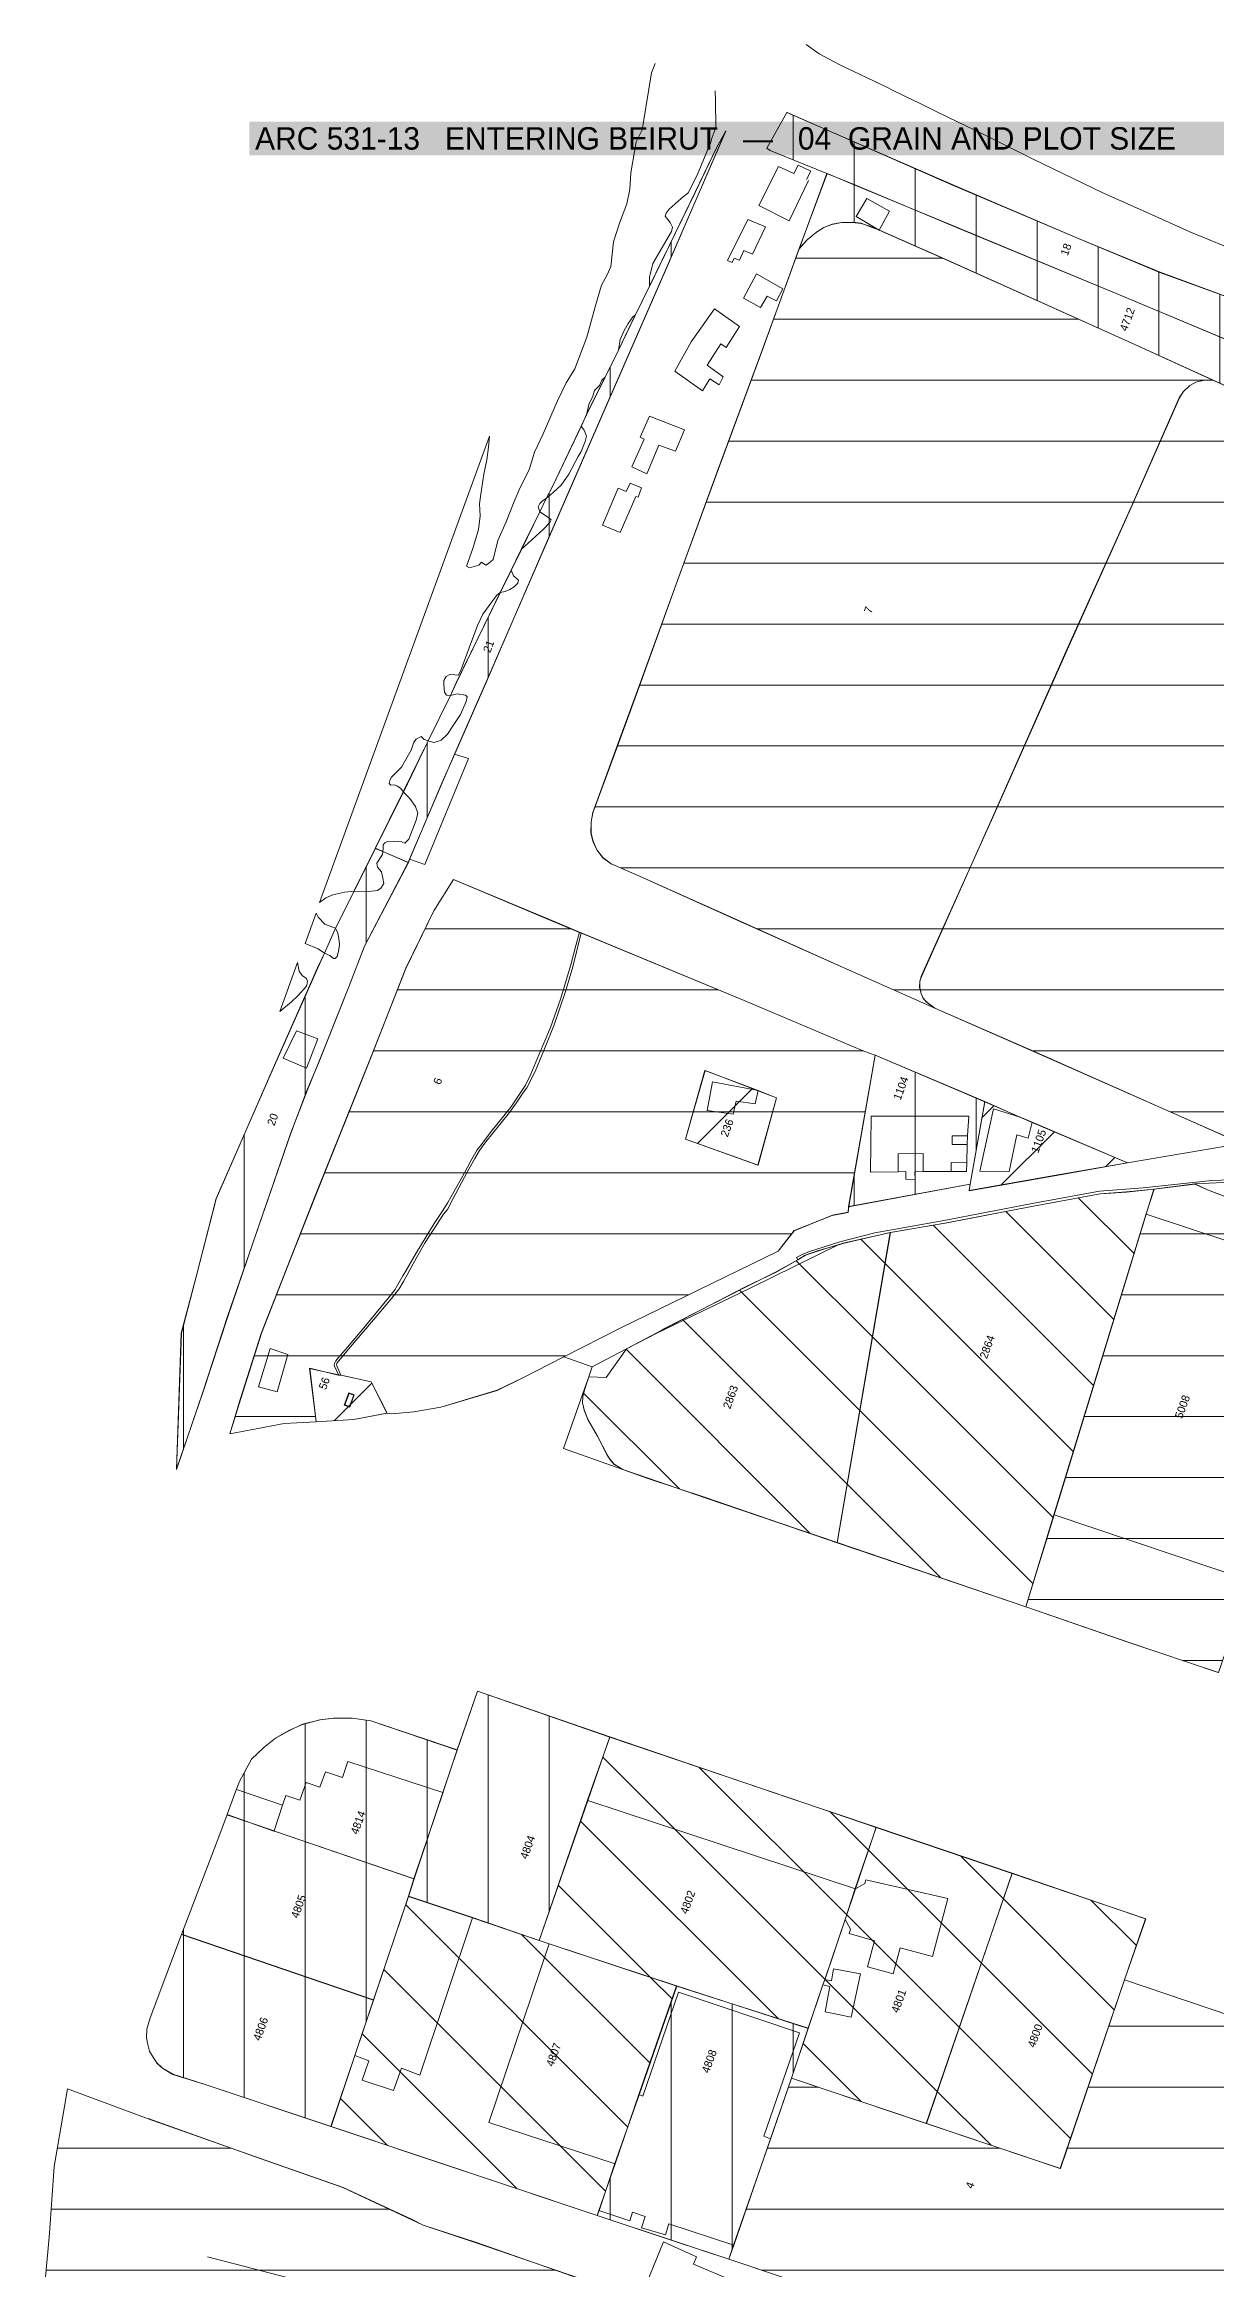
# Model space of a CAD drawing. Header units: metres. Extents: x -334141 to -333355, y -28147 to -27441.
# Drawn here: x -334092 to -333909.1, y -27822.3 to -27474.8 of the extents above; entities that cross this region are included whole.
import ezdxf

# ---------------------------------------------------------------- set-up
doc = ezdxf.new("R2010")
doc.units = ezdxf.units.M
for name, color, linetype, lineweight, true_color in [('EB-04-GRAIN-285-886', 7, 'CONTINUOUS', 18, 0xded5c8), ('EB-04-GRAIN-886-2329', 7, 'CONTINUOUS', 18, 0xc8bcac), ('EB-04-GRAIN-OVER-2329', 7, 'CONTINUOUS', 18, 0x9a856d), ('EB-04-GRAIN-UNDER-285', 7, 'CONTINUOUS', 18, 0xeee9e1), ('EB-BASE-CADASTRAL-AREA', 7, 'CONTINUOUS', 9, 0x8a8d90), ('EB-BASE-DIVIDING', 7, 'CONTINUOUS', 18, 0xc8bcac), ('EB-BASE-EASEMENTS', 7, 'CONTINUOUS', 18, 0x71806b), ('EB-BASE-ENCROACHED', 7, 'CONTINUOUS', 18, 0x725d47), ('EB-BASE-PARCEL-NUMBERS', 7, 'CONTINUOUS', 9, 0x8a8d90), ('EB-BASE-PARCELS', 7, 'CONTINUOUS', 18, 0x8a8d90), ('EB-BASE-SECTIONS', 7, 'CONTINUOUS', 9, 0xded8cf), ('EB-BASE-STRUCTURES', 7, 'CONTINUOUS', 18, 0x4e504d), ('EB-TITLE', 7, 'CONTINUOUS', 25, 0x151515)]:
    doc.layers.add(name, color=color, linetype=linetype, lineweight=lineweight, true_color=true_color)
doc.styles.add('OD-INTER', font='Inter.ttf')

msp = doc.modelspace()

# ---------------------------------------------------------------- hatches: boundary and pattern name
at = {"layer": 'EB-04-GRAIN-285-886', "transparency": 33554630}
h = msp.add_hatch(dxfattribs=at)
h.set_pattern_fill('ANSI31', color=256, scale=3, angle=45)
h.paths.add_polyline_path([(-333976.04, -27485.44), (-333950.24, -27496.67), (-333930.99, -27504.9), (-333917.76, -27510.36), (-333899.85, -27516.99), (-333888.98, -27521.04), (-333884.86, -27522.51), (-333881.94, -27523.73), (-333883.4, -27530.89), (-333905.57, -27521.67), (-333924.36, -27513.79), (-333949.27, -27503.48), (-333965.15, -27496.81), (-333969.8, -27494.98), (-333978.65, -27491.34), (-333979.2, -27490.99), (-333976.04, -27485.44)])
h = msp.add_hatch(dxfattribs=at)
h.set_pattern_fill('ANSI31', color=256, scale=3, angle=45)
h.paths.add_polyline_path([(-334035.17, -27602.57), (-334039.18, -27600.88), (-334040.37, -27600.39), (-334035.98, -27591.55), (-334032.09, -27583.59), (-334028.6, -27576.49), (-334027.7, -27574.53), (-334020.81, -27560.45), (-334019.11, -27556.96), (-334017.52, -27553.68), (-334014.62, -27547.79), (-334013.62, -27545.72), (-334012.63, -27543.87), (-334008.13, -27534.37), (-334007.33, -27532.62), (-334004.44, -27526.73), (-334002.35, -27522.58), (-333999.75, -27517.12), (-333997.55, -27512.65), (-333990.37, -27497.92), (-333987.06, -27490.93), (-333985.58, -27488.32), (-333995.06, -27510.18), (-334004.93, -27532.82), (-334013.99, -27553.59), (-334023.07, -27574.58), (-334027.9, -27585.62), (-334029.92, -27590.21), (-334034.97, -27602.13), (-334035.17, -27602.57)])
h = msp.add_hatch(dxfattribs=at)
h.set_pattern_fill('ANSI31', color=256, scale=3, angle=45)
h.paths.add_polyline_path([(-333950.93, -27508.52), (-333961.6, -27503.82), (-333963.15, -27503.21), (-333964.43, -27502.72), (-333965.81, -27502.56), (-333967.48, -27502.61), (-333968.97, -27502.89), (-333970.28, -27503.4), (-333971.42, -27504.14), (-333972.85, -27505.31), (-333974.1, -27506.71), (-333969.8, -27494.98), (-333965.15, -27496.81), (-333949.27, -27503.48), (-333924.36, -27513.79), (-333905.57, -27521.67), (-333883.4, -27530.89), (-333883.23, -27539.11), (-333909.56, -27527.19), (-333921.68, -27521.66), (-333950.93, -27508.52)])
h = msp.add_hatch(dxfattribs=at)
h.set_pattern_fill('ANSI31', color=256, scale=3, angle=45)
h.paths.add_polyline_path([(-334046.55, -27612.83), (-334043.66, -27607.04), (-334040.37, -27600.39), (-334039.18, -27600.88), (-334035.17, -27602.57), (-334042.02, -27615.65), (-334044.46, -27622), (-334049.23, -27633.93), (-334050.96, -27638.09), (-334053.51, -27644.88), (-334059.49, -27662.21), (-334063.41, -27673.51), (-334067.25, -27685.36), (-334071.38, -27697.43), (-334070.63, -27676.14), (-334068.27, -27667.12), (-334065.17, -27655.13), (-334056.1, -27634.25), (-334049.36, -27619.05), (-334048.26, -27616.76), (-334046.55, -27612.83)])
h = msp.add_hatch(dxfattribs=at)
h.set_pattern_fill('ANSI31', color=256, scale=3, angle=45)
h.paths.add_polyline_path([(-333966.43, -27656.4), (-333962.26, -27632.68), (-333945.11, -27639.94), (-333947.42, -27652.85), (-333966.43, -27656.4)])
h = msp.add_hatch(dxfattribs=at)
h.set_pattern_fill('ANSI31', color=256, scale=3, angle=45)
h.paths.add_polyline_path([(-334029.74, -27747.85), (-334029.74, -27747.74), (-334027.57, -27741.27), (-334024.37, -27732.06), (-334003.7, -27739.23), (-334007.2, -27749.09), (-334014.73, -27771.03), (-334025.16, -27767.44), (-334035.13, -27764.09), (-334034.29, -27761.35), (-334029.74, -27747.85)])
h = msp.add_hatch(dxfattribs=at)
h.set_pattern_fill('ANSI31', color=256, scale=3, angle=45)
h.paths.add_polyline_path([(-334029.74, -27747.74), (-334029.74, -27747.85), (-334034.29, -27761.35), (-334056.07, -27753.92), (-334056.16, -27753.91), (-334063.47, -27751.32), (-334062.25, -27748.04), (-334062.04, -27747.38), (-334061.53, -27746.18), (-334059.65, -27742.69), (-334057.73, -27740.87), (-334055.92, -27739.38), (-334053.85, -27738.23), (-334051.68, -27737.2), (-334048.97, -27736.52), (-334046.83, -27736.26), (-334043.96, -27736.25), (-334041.02, -27736.69), (-334027.57, -27741.27), (-334029.74, -27747.74)])
h = msp.add_hatch(dxfattribs=at)
h.set_pattern_fill('ANSI31', color=256, scale=3, angle=45)
h.paths.add_polyline_path([(-334064.8, -27754.83), (-334063.47, -27751.32), (-334056.16, -27753.91), (-334056.07, -27753.92), (-334034.29, -27761.35), (-334035.13, -27764.09), (-334040.61, -27780.33), (-334070.62, -27770.05), (-334064.8, -27754.83)])
h = msp.add_hatch(dxfattribs=at)
h.set_pattern_fill('ANSI31', color=256, scale=3, angle=45)
h.paths.add_polyline_path([(-334070.62, -27770.05), (-334040.61, -27780.33), (-334043.51, -27789), (-334047.24, -27800.08), (-334066.91, -27793.5), (-334071.94, -27791.88), (-334073.58, -27790.93), (-334074.47, -27790.12), (-334075, -27789.33), (-334075.61, -27788.31), (-334075.94, -27787.07), (-334076.09, -27786.18), (-334076.04, -27784.85), (-334075.52, -27783.09), (-334070.62, -27770.05)])
h = msp.add_hatch(dxfattribs=at)
h.set_pattern_fill('ANSI31', color=256, scale=3, angle=45)
h.paths.add_polyline_path([(-333999.1, -27795.12), (-333993.23, -27778.12), (-333972.72, -27784.72), (-333975.31, -27792.52), (-333978.61, -27802.06), (-333984.38, -27818.62), (-333985.11, -27820.81), (-333993.62, -27817.96), (-334005.7, -27813.98), (-334005.39, -27813.21), (-334002.91, -27805.86), (-333999.1, -27795.12)])
at = {"layer": 'EB-04-GRAIN-886-2329', "transparency": 33554630}
h = msp.add_hatch(dxfattribs=at)
h.set_pattern_fill('ANSI31', color=256, scale=3, angle=90)
h.paths.add_polyline_path([(-333923.02, -27654.05), (-333918.66, -27653.64), (-333919.9, -27657.49), (-333934.34, -27704.49), (-333938.73, -27718.88), (-333949.25, -27715.28), (-333968.19, -27708.84), (-333959.91, -27660.4), (-333951.34, -27658.93), (-333937.54, -27656.31), (-333927.11, -27654.34), (-333923.02, -27654.05)])
h = msp.add_hatch(dxfattribs=at)
h.set_pattern_fill('ANSI31', color=256, scale=3, angle=90)
h.paths.add_polyline_path([(-333977.71, -27666.54), (-333974.31, -27664.67), (-333973.18, -27663.93), (-333971.12, -27663.23), (-333967.94, -27662.34), (-333967.28, -27662.14), (-333959.91, -27660.4), (-333968.19, -27708.84), (-333977.25, -27705.75), (-333988.77, -27701.79), (-333997.74, -27698.81), (-334001.67, -27697.45), (-334003.03, -27696.62), (-334003.66, -27695.93), (-334004.09, -27695.14), (-334005.65, -27692.2), (-334007.13, -27689.59), (-334007.73, -27688.13), (-334007.97, -27687.01), (-334007.93, -27686.01), (-334007.61, -27684.8), (-334006.99, -27682.94), (-334006.47, -27681.4), (-334001.1, -27678.6), (-333996.38, -27676.1), (-333995.25, -27675.47), (-333982.52, -27668.93), (-333977.71, -27666.54)])
h = msp.add_hatch(dxfattribs=at)
h.set_pattern_fill('ANSI31', color=256, scale=3, angle=90)
h.paths.add_polyline_path([(-334007.2, -27749.09), (-334003.7, -27739.23), (-333975.53, -27748.77), (-333962.08, -27753.35), (-333965.38, -27762.89), (-333966.94, -27767.72), (-333970.14, -27777.16), (-333970.45, -27777.92), (-333972.72, -27784.72), (-333993.23, -27778.12), (-334013.18, -27771.53), (-334014.73, -27771.03), (-334007.2, -27749.09)])
h = msp.add_hatch(dxfattribs=at)
h.set_pattern_fill('ANSI31', color=256, scale=3, angle=90)
h.paths.add_polyline_path([(-333965.38, -27762.89), (-333962.08, -27753.35), (-333940.85, -27760.54), (-333954.27, -27799.59), (-333975.31, -27792.52), (-333972.72, -27784.72), (-333970.45, -27777.92), (-333970.14, -27777.16), (-333966.94, -27767.72), (-333965.38, -27762.89)])
h = msp.add_hatch(dxfattribs=at)
h.set_pattern_fill('ANSI31', color=256, scale=3, angle=90)
h.paths.add_polyline_path([(-333923.3, -27777.15), (-333933.32, -27806.65), (-333954.27, -27799.59), (-333940.85, -27760.54), (-333920, -27767.6), (-333923.3, -27777.15)])
h = msp.add_hatch(dxfattribs=at)
h.set_pattern_fill('ANSI31', color=256, scale=3, angle=90)
h.paths.add_polyline_path([(-334040.61, -27780.33), (-334035.13, -27764.09), (-334025.16, -27767.44), (-334014.73, -27771.03), (-334013.18, -27771.53), (-333993.23, -27778.12), (-333999.1, -27795.12), (-334002.91, -27805.86), (-334005.39, -27813.21), (-334005.7, -27813.98), (-334047.24, -27800.08), (-334043.51, -27789), (-334040.61, -27780.33)])
at = {"layer": 'EB-04-GRAIN-OVER-2329', "transparency": 33554630}
h = msp.add_hatch(dxfattribs=at)
h.set_pattern_fill('ANSI31', color=256, scale=3, angle=135)
h.paths.add_polyline_path([(-333961.6, -27503.82), (-333950.93, -27508.52), (-333921.68, -27521.66), (-333909.56, -27527.19), (-333910.77, -27527.26), (-333912.17, -27527.54), (-333913.11, -27528.07), (-333914.07, -27529.03), (-333914.75, -27530.01), (-333922.3, -27547.17), (-333932.25, -27569.24), (-333944.12, -27596.02), (-333954.97, -27620.28), (-333955.28, -27621.16), (-333955.32, -27622.15), (-333955.07, -27623.05), (-333954.73, -27623.84), (-333954.19, -27624.41), (-333952.93, -27625.35), (-333966.78, -27619.2), (-333983.83, -27611.6), (-333999.04, -27604.74), (-334003.51, -27602.8), (-334004.78, -27601.87), (-334005.75, -27600.61), (-334006.35, -27599.26), (-334006.68, -27598.03), (-334006.61, -27596.25), (-334006.38, -27594.82), (-334002.49, -27584.41), (-333999.52, -27576.3), (-333993.15, -27558.54), (-333986.91, -27541.56), (-333979.95, -27522.71), (-333974.1, -27506.71), (-333972.85, -27505.31), (-333971.42, -27504.14), (-333970.28, -27503.4), (-333968.97, -27502.89), (-333967.48, -27502.61), (-333965.81, -27502.56), (-333964.43, -27502.72), (-333963.15, -27503.21), (-333961.6, -27503.82)])
h = msp.add_hatch(dxfattribs=at)
h.set_pattern_fill('ANSI31', color=256, scale=3, angle=135)
h.paths.add_polyline_path([(-333910.77, -27527.26), (-333909.56, -27527.19), (-333883.23, -27539.11), (-333882.78, -27550.01), (-333883.21, -27556.87), (-333884.3, -27574.6), (-333885.19, -27584.11), (-333887, -27603.92), (-333888.4, -27622.52), (-333889.24, -27643.69), (-333905.07, -27646.46), (-333937.52, -27632.11), (-333952.93, -27625.35), (-333954.19, -27624.41), (-333954.73, -27623.84), (-333955.07, -27623.05), (-333955.32, -27622.15), (-333955.28, -27621.16), (-333954.97, -27620.28), (-333944.12, -27596.02), (-333932.25, -27569.24), (-333922.3, -27547.17), (-333914.75, -27530.01), (-333914.07, -27529.03), (-333913.11, -27528.07), (-333912.17, -27527.54), (-333910.77, -27527.26)])
h = msp.add_hatch(dxfattribs=at)
h.set_pattern_fill('ANSI31', color=256, scale=3, angle=135)
h.paths.add_polyline_path([(-334012.53, -27611.81), (-334008.43, -27613.51), (-334008.15, -27613.63), (-333982.7, -27624.18), (-333964, -27632.06), (-333962.26, -27632.68), (-333966.43, -27656.4), (-333966.46, -27657.28), (-333968.98, -27657.75), (-333974.89, -27660.09), (-333977.42, -27663.34), (-334002.09, -27675.34), (-334010.86, -27679.81), (-334017.27, -27683.13), (-334021.32, -27685.1), (-334030.12, -27687.67), (-334034.31, -27688.41), (-334037.75, -27688.74), (-334038.48, -27688.6), (-334041, -27683.74), (-334045.68, -27682.68), (-334046.14, -27682.67), (-334050.55, -27681.62), (-334049.55, -27689.98), (-334054.56, -27690.25), (-334063.04, -27691.84), (-334061.36, -27686.35), (-334058.13, -27676.14), (-334053.55, -27664.42), (-334049.69, -27654.68), (-334041.06, -27633.22), (-334035.56, -27619.1), (-334031.18, -27610.15), (-334028.13, -27605.26), (-334012.53, -27611.81)])
h = msp.add_hatch(dxfattribs=at)
h.set_pattern_fill('ANSI31', color=256, scale=3, angle=135)
h.paths.add_polyline_path([(-333903.69, -27714.78), (-333908.64, -27729.15), (-333922.64, -27724.44), (-333938.73, -27718.88), (-333934.34, -27704.49), (-333919.9, -27657.49), (-333918.66, -27653.64), (-333912.33, -27652.87), (-333910.33, -27653.72), (-333896.63, -27658.97), (-333885.58, -27663.25), (-333886.08, -27664.56), (-333887.33, -27668.29), (-333887.63, -27669.06), (-333893.3, -27685.29), (-333897.94, -27698.78), (-333900.19, -27704.92), (-333903.48, -27714.24), (-333903.69, -27714.78)])
h = msp.add_hatch(dxfattribs=at)
h.set_pattern_fill('ANSI31', color=256, scale=3, angle=135)
h.paths.add_polyline_path([(-333985.11, -27820.81), (-333984.38, -27818.62), (-333978.61, -27802.06), (-333975.31, -27792.52), (-333954.27, -27799.59), (-333933.32, -27806.65), (-333923.3, -27777.15), (-333883.5, -27790.65), (-333886.5, -27799.43), (-333886.7, -27799.97), (-333887.11, -27801.07), (-333885.09, -27801.58), (-333901.7, -27842.07), (-333902.67, -27843.37), (-333903.63, -27844.22), (-333904.96, -27845.07), (-333905.43, -27845.38), (-333907.12, -27845.99), (-333908.79, -27846.04), (-333909.99, -27846), (-333985.11, -27820.81)])
h = msp.add_hatch(dxfattribs=at)
h.set_pattern_fill('ANSI31', color=256, scale=3, angle=135)
h.paths.add_polyline_path([(-333993.02, -27895.46), (-333992.31, -27893.71), (-333998.55, -27889.49), (-334002.24, -27897.13), (-334022.55, -27884.87), (-334029.17, -27880.86), (-334022.56, -27869.44), (-334037.34, -27860.59), (-334046.31, -27855.17), (-334046.6, -27855.6), (-334063.33, -27849.46), (-334075.67, -27845.03), (-334079.15, -27843.8), (-334087.67, -27844.05), (-334092.01, -27825.25), (-334091.4, -27818.5), (-334091.24, -27816.73), (-334090.51, -27806.32), (-334088.88, -27796.94), (-334088.41, -27794.18), (-334075.8, -27798.85), (-334058.43, -27805.01), (-334045.35, -27809.58), (-334034.6, -27814.62), (-334032.87, -27815.46), (-334024.55, -27818.2), (-334008.63, -27823.75), (-334008.97, -27825.41), (-334011.93, -27843.62), (-334013.1, -27850.57), (-333999.63, -27854.49), (-333992.39, -27856.52), (-333985.91, -27864.41), (-333977.25, -27868.27), (-333977.66, -27869.36), (-333979.97, -27874.5), (-333980.07, -27874.72), (-333980.97, -27876.68), (-333982.97, -27880.83), (-333983.77, -27882.47), (-333986.75, -27888.25), (-333988.43, -27891.41), (-333990.12, -27894.57), (-333988.49, -27895.51), (-333989.29, -27897.37), (-333993.02, -27895.46)])
at = {"layer": 'EB-04-GRAIN-UNDER-285', "transparency": 33554630}
h = msp.add_hatch(dxfattribs=at)
h.set_pattern_fill('ANSI31', color=256, scale=3)
h.paths.add_polyline_path([(-333988.82, -27635.07), (-333980.51, -27638.25), (-333977.68, -27639.35), (-333980.55, -27649.9), (-333991.89, -27645.84), (-333988.82, -27635.07)])
h = msp.add_hatch(dxfattribs=at)
h.set_pattern_fill('ANSI31', color=256, scale=3)
h.paths.add_polyline_path([(-333947.42, -27652.85), (-333945.11, -27639.94), (-333939.64, -27642.36), (-333937.73, -27643.2), (-333922.86, -27649.5), (-333933.39, -27651.35), (-333947.55, -27653.84), (-333947.42, -27652.85)])
h = msp.add_hatch(dxfattribs=at)
h.set_pattern_fill('ANSI31', color=256, scale=3)
h.paths.add_polyline_path([(-334041, -27683.74), (-334038.48, -27688.6), (-334043.7, -27689.63), (-334049.55, -27689.98), (-334050.55, -27681.62), (-334046.14, -27682.67), (-334045.68, -27682.68), (-334041, -27683.74)])

# ---------------------------------------------------------------- linework, layer by layer
at = {"layer": 'EB-04-GRAIN-285-886'}
for points in [[(-333976.04, -27485.44), (-333950.24, -27496.67), (-333930.99, -27504.9), (-333917.76, -27510.36), (-333899.85, -27516.99), (-333888.98, -27521.04), (-333884.86, -27522.51), (-333881.94, -27523.73), (-333883.4, -27530.89), (-333905.57, -27521.67), (-333924.36, -27513.79), (-333949.27, -27503.48), (-333965.15, -27496.81), (-333969.8, -27494.98), (-333978.65, -27491.34), (-333979.2, -27490.99), (-333976.04, -27485.44)], [(-334035.17, -27602.57), (-334039.18, -27600.88), (-334040.37, -27600.39), (-334035.98, -27591.55), (-334032.09, -27583.59), (-334028.6, -27576.49), (-334027.7, -27574.53), (-334020.81, -27560.45), (-334019.11, -27556.96), (-334017.52, -27553.68), (-334014.62, -27547.79), (-334013.62, -27545.72), (-334012.63, -27543.87), (-334008.13, -27534.37), (-334007.33, -27532.62), (-334004.44, -27526.73), (-334002.35, -27522.58), (-333999.75, -27517.12), (-333997.55, -27512.65), (-333990.37, -27497.92), (-333987.06, -27490.93), (-333985.58, -27488.32), (-333995.06, -27510.18), (-334004.93, -27532.82), (-334013.99, -27553.59), (-334023.07, -27574.58), (-334027.9, -27585.62), (-334029.92, -27590.21), (-334034.97, -27602.13), (-334035.17, -27602.57)], [(-333950.93, -27508.52), (-333961.6, -27503.82), (-333963.15, -27503.21), (-333964.43, -27502.72), (-333965.81, -27502.56), (-333967.48, -27502.61), (-333968.97, -27502.89), (-333970.28, -27503.4), (-333971.42, -27504.14), (-333972.85, -27505.31), (-333974.1, -27506.71), (-333969.8, -27494.98), (-333965.15, -27496.81), (-333949.27, -27503.48), (-333924.36, -27513.79), (-333905.57, -27521.67), (-333883.4, -27530.89), (-333883.23, -27539.11), (-333909.56, -27527.19), (-333921.68, -27521.66), (-333950.93, -27508.52)], [(-334046.55, -27612.83), (-334043.66, -27607.04), (-334040.37, -27600.39), (-334039.18, -27600.88), (-334035.17, -27602.57), (-334042.02, -27615.65), (-334044.46, -27622), (-334049.23, -27633.93), (-334050.96, -27638.09), (-334053.51, -27644.88), (-334059.49, -27662.21), (-334063.41, -27673.51), (-334067.25, -27685.36), (-334071.38, -27697.43), (-334070.63, -27676.14), (-334068.27, -27667.12), (-334065.17, -27655.13), (-334056.1, -27634.25), (-334049.36, -27619.05), (-334048.26, -27616.76), (-334046.55, -27612.83)], [(-333966.43, -27656.4), (-333962.26, -27632.68), (-333945.11, -27639.94), (-333947.42, -27652.85), (-333966.43, -27656.4)], [(-334029.74, -27747.85), (-334029.74, -27747.74), (-334027.57, -27741.27), (-334024.37, -27732.06), (-334003.7, -27739.23), (-334007.2, -27749.09), (-334014.73, -27771.03), (-334025.16, -27767.44), (-334035.13, -27764.09), (-334034.29, -27761.35), (-334029.74, -27747.85)], [(-334029.74, -27747.74), (-334029.74, -27747.85), (-334034.29, -27761.35), (-334056.07, -27753.92), (-334056.16, -27753.91), (-334063.47, -27751.32), (-334062.25, -27748.04), (-334062.04, -27747.38), (-334061.53, -27746.18), (-334059.65, -27742.69), (-334057.73, -27740.87), (-334055.92, -27739.38), (-334053.85, -27738.23), (-334051.68, -27737.2), (-334048.97, -27736.52), (-334046.83, -27736.26), (-334043.96, -27736.25), (-334041.02, -27736.69), (-334027.57, -27741.27), (-334029.74, -27747.74)], [(-334064.8, -27754.83), (-334063.47, -27751.32), (-334056.16, -27753.91), (-334056.07, -27753.92), (-334034.29, -27761.35), (-334035.13, -27764.09), (-334040.61, -27780.33), (-334070.62, -27770.05), (-334064.8, -27754.83)], [(-334070.62, -27770.05), (-334040.61, -27780.33), (-334043.51, -27789), (-334047.24, -27800.08), (-334066.91, -27793.5), (-334071.94, -27791.88), (-334073.58, -27790.93), (-334074.47, -27790.12), (-334075, -27789.33), (-334075.61, -27788.31), (-334075.94, -27787.07), (-334076.09, -27786.18), (-334076.04, -27784.85), (-334075.52, -27783.09), (-334070.62, -27770.05)], [(-333999.1, -27795.12), (-333993.23, -27778.12), (-333972.72, -27784.72), (-333975.31, -27792.52), (-333978.61, -27802.06), (-333984.38, -27818.62), (-333985.11, -27820.81), (-333993.62, -27817.96), (-334005.7, -27813.98), (-334005.39, -27813.21), (-334002.91, -27805.86), (-333999.1, -27795.12)]]:
    msp.add_lwpolyline(points, close=True, dxfattribs=at)
at = {"layer": 'EB-04-GRAIN-886-2329'}
for points in [[(-333923.02, -27654.05), (-333918.66, -27653.64), (-333919.9, -27657.49), (-333934.34, -27704.49), (-333938.73, -27718.88), (-333949.25, -27715.28), (-333968.19, -27708.84), (-333959.91, -27660.4), (-333951.34, -27658.93), (-333937.54, -27656.31), (-333927.11, -27654.34), (-333923.02, -27654.05)], [(-333977.71, -27666.54), (-333974.31, -27664.67), (-333973.18, -27663.93), (-333971.12, -27663.23), (-333967.94, -27662.34), (-333967.28, -27662.14), (-333959.91, -27660.4), (-333968.19, -27708.84), (-333977.25, -27705.75), (-333988.77, -27701.79), (-333997.74, -27698.81), (-334001.67, -27697.45), (-334003.03, -27696.62), (-334003.66, -27695.93), (-334004.09, -27695.14), (-334005.65, -27692.2), (-334007.13, -27689.59), (-334007.73, -27688.13), (-334007.97, -27687.01), (-334007.93, -27686.01), (-334007.61, -27684.8), (-334006.99, -27682.94), (-334006.47, -27681.4), (-334001.1, -27678.6), (-333996.38, -27676.1), (-333995.25, -27675.47), (-333982.52, -27668.93), (-333977.71, -27666.54)], [(-334007.2, -27749.09), (-334003.7, -27739.23), (-333975.53, -27748.77), (-333962.08, -27753.35), (-333965.38, -27762.89), (-333966.94, -27767.72), (-333970.14, -27777.16), (-333970.45, -27777.92), (-333972.72, -27784.72), (-333993.23, -27778.12), (-334013.18, -27771.53), (-334014.73, -27771.03), (-334007.2, -27749.09)], [(-333965.38, -27762.89), (-333962.08, -27753.35), (-333940.85, -27760.54), (-333954.27, -27799.59), (-333975.31, -27792.52), (-333972.72, -27784.72), (-333970.45, -27777.92), (-333970.14, -27777.16), (-333966.94, -27767.72), (-333965.38, -27762.89)], [(-333923.3, -27777.15), (-333933.32, -27806.65), (-333954.27, -27799.59), (-333940.85, -27760.54), (-333920, -27767.6), (-333923.3, -27777.15)], [(-334040.61, -27780.33), (-334035.13, -27764.09), (-334025.16, -27767.44), (-334014.73, -27771.03), (-334013.18, -27771.53), (-333993.23, -27778.12), (-333999.1, -27795.12), (-334002.91, -27805.86), (-334005.39, -27813.21), (-334005.7, -27813.98), (-334047.24, -27800.08), (-334043.51, -27789), (-334040.61, -27780.33)]]:
    msp.add_lwpolyline(points, close=True, dxfattribs=at)
at = {"layer": 'EB-04-GRAIN-OVER-2329'}
for points in [[(-333961.6, -27503.82), (-333950.93, -27508.52), (-333921.68, -27521.66), (-333909.56, -27527.19), (-333910.77, -27527.26), (-333912.17, -27527.54), (-333913.11, -27528.07), (-333914.07, -27529.03), (-333914.75, -27530.01), (-333922.3, -27547.17), (-333932.25, -27569.24), (-333944.12, -27596.02), (-333954.97, -27620.28), (-333955.28, -27621.16), (-333955.32, -27622.15), (-333955.07, -27623.05), (-333954.73, -27623.84), (-333954.19, -27624.41), (-333952.93, -27625.35), (-333966.78, -27619.2), (-333983.83, -27611.6), (-333999.04, -27604.74), (-334003.51, -27602.8), (-334004.78, -27601.87), (-334005.75, -27600.61), (-334006.35, -27599.26), (-334006.68, -27598.03), (-334006.61, -27596.25), (-334006.38, -27594.82), (-334002.49, -27584.41), (-333999.52, -27576.3), (-333993.15, -27558.54), (-333986.91, -27541.56), (-333979.95, -27522.71), (-333974.1, -27506.71), (-333972.85, -27505.31), (-333971.42, -27504.14), (-333970.28, -27503.4), (-333968.97, -27502.89), (-333967.48, -27502.61), (-333965.81, -27502.56), (-333964.43, -27502.72), (-333963.15, -27503.21), (-333961.6, -27503.82)], [(-334012.53, -27611.81), (-334008.43, -27613.51), (-334008.15, -27613.63), (-333982.7, -27624.18), (-333964, -27632.06), (-333962.26, -27632.68), (-333966.43, -27656.4), (-333966.46, -27657.28), (-333968.98, -27657.75), (-333974.89, -27660.09), (-333977.42, -27663.34), (-334002.09, -27675.34), (-334010.86, -27679.81), (-334017.27, -27683.13), (-334021.32, -27685.1), (-334030.12, -27687.67), (-334034.31, -27688.41), (-334037.75, -27688.74), (-334038.48, -27688.6), (-334041, -27683.74), (-334045.68, -27682.68), (-334046.14, -27682.67), (-334050.55, -27681.62), (-334049.55, -27689.98), (-334054.56, -27690.25), (-334063.04, -27691.84), (-334061.36, -27686.35), (-334058.13, -27676.14), (-334053.55, -27664.42), (-334049.69, -27654.68), (-334041.06, -27633.22), (-334035.56, -27619.1), (-334031.18, -27610.15), (-334028.13, -27605.26), (-334012.53, -27611.81)], [(-333903.69, -27714.78), (-333908.64, -27729.15), (-333922.64, -27724.44), (-333938.73, -27718.88), (-333934.34, -27704.49), (-333919.9, -27657.49), (-333918.66, -27653.64), (-333912.33, -27652.87), (-333910.33, -27653.72), (-333896.63, -27658.97), (-333885.58, -27663.25), (-333886.08, -27664.56), (-333887.33, -27668.29), (-333887.63, -27669.06), (-333893.3, -27685.29), (-333897.94, -27698.78), (-333900.19, -27704.92), (-333903.48, -27714.24), (-333903.69, -27714.78)], [(-333985.11, -27820.81), (-333984.38, -27818.62), (-333978.61, -27802.06), (-333975.31, -27792.52), (-333954.27, -27799.59), (-333933.32, -27806.65), (-333923.3, -27777.15), (-333883.5, -27790.65), (-333886.5, -27799.43), (-333886.7, -27799.97), (-333887.11, -27801.07), (-333885.09, -27801.58), (-333901.7, -27842.07), (-333902.67, -27843.37), (-333903.63, -27844.22), (-333904.96, -27845.07), (-333905.43, -27845.38), (-333907.12, -27845.99), (-333908.79, -27846.04), (-333909.99, -27846), (-333985.11, -27820.81)]]:
    msp.add_lwpolyline(points, close=True, dxfattribs=at)
for points in [[(-333905.07, -27646.46), (-333937.52, -27632.11), (-333952.93, -27625.35), (-333954.19, -27624.41), (-333954.73, -27623.84), (-333955.07, -27623.05), (-333955.32, -27622.15), (-333955.28, -27621.16), (-333954.97, -27620.28), (-333944.12, -27596.02), (-333932.25, -27569.24), (-333922.3, -27547.17), (-333914.75, -27530.01), (-333914.07, -27529.03), (-333913.11, -27528.07), (-333912.17, -27527.54), (-333910.77, -27527.26), (-333910.77, -27527.26), (-333909.56, -27527.19), (-333883.23, -27539.11)], [(-334092.01, -27825.25), (-334091.4, -27818.5), (-334091.24, -27816.73), (-334090.51, -27806.32), (-334088.88, -27796.94), (-334088.41, -27794.18), (-334075.8, -27798.85), (-334058.43, -27805.01), (-334045.35, -27809.58), (-334034.6, -27814.62), (-334032.87, -27815.46), (-334024.55, -27818.2), (-334008.63, -27823.75)]]:
    msp.add_lwpolyline(points, dxfattribs=at)
at = {"layer": 'EB-04-GRAIN-UNDER-285'}
for points in [[(-333988.82, -27635.07), (-333980.51, -27638.25), (-333977.68, -27639.35), (-333980.55, -27649.9), (-333991.89, -27645.84), (-333988.82, -27635.07)], [(-333947.42, -27652.85), (-333945.11, -27639.94), (-333939.64, -27642.36), (-333937.73, -27643.2), (-333922.86, -27649.5), (-333933.39, -27651.35), (-333947.55, -27653.84), (-333947.42, -27652.85)], [(-334041, -27683.74), (-334038.48, -27688.6), (-334043.7, -27689.63), (-334049.55, -27689.98), (-334050.55, -27681.62), (-334046.14, -27682.67), (-334045.68, -27682.68), (-334041, -27683.74)]]:
    msp.add_lwpolyline(points, close=True, dxfattribs=at)
at = {"layer": 'EB-BASE-CADASTRAL-AREA'}
for points in [[(-334045.19, -27687.37), (-334044.48, -27685.44), (-334043.61, -27685.75), (-334044.32, -27687.69), (-334045.19, -27687.37)], [(-334045.09, -27687.34), (-334044.43, -27685.54), (-334043.71, -27685.8), (-334044.37, -27687.6), (-334045.09, -27687.34)]]:
    msp.add_lwpolyline(points, dxfattribs=at)
at = {"layer": 'EB-BASE-DIVIDING'}
for points in [[(-334043.62, -27607.09), (-334045.11, -27607.25), (-334046.95, -27607.64), (-334048.05, -27608.14), (-334049.05, -27608.83), (-334022.47, -27536), (-334022.63, -27537.69), (-334022.93, -27539.68), (-334023.39, -27541.94), (-334023.85, -27545.05), (-334024.04, -27546.54), (-334023.93, -27548.42), (-334024.23, -27550.56), (-334025.11, -27553.56), (-334026.11, -27556.31), (-334025.61, -27556.54), (-334024.16, -27556.12), (-334023.74, -27555.66), (-334023.05, -27556.16), (-334022.66, -27555.89), (-334021.93, -27555.24), (-334021.19, -27552.29), (-334019.87, -27549.38), (-334018.66, -27546.19), (-334017.74, -27544.09), (-334016.31, -27541.25), (-334015.46, -27538.49), (-334014.1, -27535.62), (-334011.86, -27530.48), (-334010.54, -27527.64), (-334009.16, -27525.46), (-334007.27, -27520.51), (-334005.98, -27515.76), (-334005.01, -27512.39), (-334004.11, -27510.78), (-334003.53, -27509.47), (-334003.11, -27505.64), (-334002.21, -27502.73), (-334001.04, -27499.7), (-334000.59, -27497.4), (-334000.43, -27494.87), (-333999.57, -27490), (-333998.67, -27488.12), (-333998.49, -27487.19), (-333997.2, -27479.24), (-333996.63, -27477.77)], [(-333987.23, -27482.04), (-333987.21, -27483.56), (-333987.16, -27487.76), (-333987.75, -27489.41), (-333987.94, -27490.06), (-333990.05, -27495.19), (-333991.48, -27497.95), (-333992.57, -27498.88), (-333994.43, -27500.54), (-333994.88, -27501.15), (-333995.03, -27501.6), (-333994.25, -27502.6), (-333993.9, -27503.34), (-333994.09, -27504.01), (-333996.96, -27509.01), (-333997.5, -27511.16), (-333997.52, -27512.62)], [(-333999.72, -27517.08), (-334000.13, -27517.35), (-334000.84, -27518.38), (-334001.48, -27519.5), (-334002.09, -27520.91), (-334002.35, -27522.58)], [(-334004.41, -27526.75), (-334004.94, -27527.23), (-334005.29, -27528.09), (-334006.09, -27528.86), (-334006.38, -27529.76), (-334006.96, -27531.04), (-334007.34, -27532.66)], [(-334013.62, -27545.74), (-334014.23, -27546.11), (-334014.64, -27546.5), (-334014.9, -27547.04), (-334014.64, -27547.83)], [(-334020.84, -27560.44), (-334021.37, -27560.83), (-334022.27, -27562.08), (-334023.52, -27563.78), (-334024.36, -27565.58), (-334025.68, -27569.07), (-334026.91, -27572.44), (-334027.36, -27573.35), (-334027.91, -27573.26), (-334028.7, -27573.24), (-334029.28, -27573.56), (-334029.65, -27574.15), (-334029.63, -27574.78), (-334029.53, -27576), (-334029.19, -27576.46), (-334028.61, -27576.49)], [(-334032.05, -27583.58), (-334032.68, -27583.4), (-334033.16, -27582.89), (-334033.96, -27583.34), (-334034.31, -27583.82), (-334034.74, -27585.04), (-334036.22, -27587.7), (-334037.79, -27589.24), (-334038.03, -27589.63), (-334038.16, -27590.24), (-334037.9, -27590.52), (-334037.32, -27590.46), (-334036.84, -27590.65), (-334036.36, -27591.01), (-334035.95, -27591.6)], [(-334046.53, -27612.84), (-334048.23, -27612.25), (-334049.28, -27611.16), (-334049.55, -27610.5), (-334051.31, -27615.26), (-334049.28, -27616.08), (-334048.29, -27616.77)], [(-334052.2, -27619.57), (-334051.78, -27620.23), (-334051.09, -27620.71), (-334050.95, -27621.18), (-334051.09, -27621.94), (-334052.46, -27623.43), (-334053.4, -27624.37), (-334055.22, -27625.89), (-334052.49, -27618.24)], [(-334052.49, -27618.24), (-334052.2, -27619.57)], [(-333885.38, -27647.42), (-333885.55, -27647.05), (-333895.82, -27649.95), (-333903.64, -27652.05), (-333909.64, -27652.28), (-333920.4, -27653.41), (-333927.22, -27653.92), (-333937.75, -27655.88), (-333951.78, -27658.59), (-333962.28, -27660.46), (-333967.75, -27661.87), (-333972.51, -27663.36), (-333973.68, -27663.83), (-333974.52, -27664.29), (-333974.31, -27664.67)], [(-333922.86, -27649.54), (-333905.03, -27646.51)], [(-333890.21, -27648.8), (-333903.39, -27652.36), (-333912.3, -27652.82)], [(-334010.86, -27679.83), (-334006.47, -27681.41)]]:
    msp.add_lwpolyline(points, dxfattribs=at)
at = {"layer": 'EB-BASE-EASEMENTS'}
for points in [[(-334008.18, -27534.42), (-334007.72, -27535.06), (-334007.36, -27536.01), (-334007.54, -27536.84), (-334008.19, -27538.39), (-334008.67, -27539.16), (-334010.09, -27541.95), (-334011.28, -27543.62), (-334012.53, -27544.8), (-334013.62, -27545.74)], [(-334014.64, -27547.83), (-334013.3, -27548.72), (-334012.88, -27549.08), (-334013.06, -27549.5), (-334014.13, -27550.57), (-334017.53, -27553.71)], [(-334019.12, -27556.95), (-334018.76, -27557.82), (-334017.99, -27558.47), (-334018.05, -27558.95), (-334018.64, -27559.54), (-334019.3, -27559.96), (-334020.04, -27560.25), (-334020.84, -27560.44)], [(-334028.61, -27576.49), (-334027.52, -27576.24), (-334026.27, -27576.47), (-334025.97, -27576.71), (-334026.15, -27577.43), (-334027.04, -27579.45), (-334028.17, -27581.17), (-334029.06, -27582.54), (-334030.07, -27583.49), (-334030.6, -27583.67), (-334031.2, -27583.84), (-334032.05, -27583.58)], [(-334035.95, -27591.6), (-334034.92, -27592.58), (-334034.03, -27593.83), (-334033.68, -27594.9), (-334033.97, -27595.97), (-334035.1, -27598.94), (-334035.7, -27599.59), (-334036.17, -27599.35), (-334037.42, -27599.24), (-334038.43, -27599.29), (-334038.84, -27599.53), (-334039.08, -27599.83), (-334039.08, -27600.42), (-334039.14, -27600.88)], [(-334039.14, -27600.88), (-334039.2, -27601.37), (-334040.09, -27602.68), (-334039.97, -27603.33), (-334039.38, -27604.05), (-334039.14, -27605.06), (-334038.99, -27605.89), (-334039.47, -27606.6), (-334040, -27606.96), (-334041.42, -27607.14), (-334043.62, -27607.09)], [(-334046.53, -27612.84), (-334046.21, -27613.66), (-334046.04, -27614.47), (-334045.95, -27615.4), (-334046.1, -27616.5), (-334046.3, -27617.28), (-334046.59, -27617.6), (-334046.85, -27617.57), (-334047.46, -27617.14), (-334048.29, -27616.77)], [(-334046.1, -27682.62), (-334046.75, -27681.18), (-334046.73, -27680.85), (-334046.52, -27680.45), (-334046.13, -27679.96), (-334044.68, -27678.33), (-334042.15, -27675.27), (-334038.25, -27670.63), (-334037.23, -27669.33), (-334037.05, -27669.01), (-334036.02, -27667.18), (-334035.64, -27666.47), (-334033.89, -27663.53), (-334031.14, -27659.01), (-334029.9, -27657.14), (-334029, -27655.71), (-334027.15, -27652.4), (-334026.47, -27651.2), (-334025.41, -27649.21), (-334024.4, -27647.51), (-334023.77, -27646.64), (-334022.22, -27644.6), (-334019.18, -27640.81), (-334016.89, -27637.4), (-334016.05, -27635.67), (-334014.72, -27632.52), (-334012.97, -27628.38), (-334011.42, -27623.97), (-334009.79, -27618.58), (-334008.99, -27615.56), (-334008.43, -27613.46)], [(-334008.16, -27613.58), (-334009.49, -27618.88), (-334010.62, -27622.74), (-334012.37, -27627.97), (-334013.92, -27631.71), (-334015.38, -27635.24), (-334016.66, -27637.8), (-334017.17, -27638.5), (-334018.35, -27640.21), (-334019.39, -27641.66), (-334020.89, -27643.55), (-334023.08, -27646.25), (-334024.08, -27647.57), (-334024.81, -27648.83), (-334025.99, -27651), (-334028.18, -27655.1), (-334029.08, -27656.79), (-334029.68, -27657.54), (-334030.74, -27659.14), (-334032.57, -27661.97), (-334033.85, -27664.27), (-334035.94, -27668.04), (-334036.58, -27669.21), (-334037.78, -27670.7), (-334040.03, -27673.35), (-334044.19, -27678.25), (-334046.35, -27680.8), (-334046.41, -27681.04), (-334046.34, -27681.24), (-334045.7, -27682.71)], [(-333947.87, -27646.64), (-333947.84, -27645.31)], [(-333950.39, -27650.87), (-333947.97, -27650.85), (-333947.91, -27649.51)], [(-333954.78, -27650.88), (-333956.04, -27650.9), (-333956.02, -27652.11), (-333957.48, -27652.08), (-333957.48, -27650.87), (-333958.64, -27650.9)], [(-334054.81, -27749.87), (-334062.01, -27747.4)]]:
    msp.add_lwpolyline(points, dxfattribs=at)
at = {"layer": 'EB-BASE-ENCROACHED'}
msp.add_lwpolyline([(-334027.94, -27585.66), (-334025.8, -27586.33), (-334032.58, -27602.93), (-334034.99, -27602.1)], dxfattribs=at)
at = {"layer": 'EB-BASE-PARCELS'}
for points in [[(-333976.01, -27485.44), (-333950.27, -27496.72), (-333930.99, -27504.91), (-333917.78, -27510.41), (-333899.89, -27516.94), (-333889.02, -27521.07)], [(-334027.94, -27585.66), (-334023.11, -27574.61), (-334013.96, -27553.56), (-334004.95, -27532.86), (-333995.04, -27510.23), (-333985.57, -27488.29), (-333987.02, -27490.97), (-333990.37, -27497.86), (-333997.52, -27512.62)], [(-333969.77, -27494.96), (-333974.11, -27506.67)], [(-333883.44, -27530.92), (-333905.59, -27521.65), (-333924.33, -27513.82), (-333949.27, -27503.44), (-333965.16, -27496.86), (-333969.77, -27494.96)], [(-333974.11, -27506.67), (-333972.87, -27505.33), (-333971.44, -27504.14), (-333970.25, -27503.41), (-333969.01, -27502.92), (-333967.47, -27502.63), (-333965.85, -27502.6), (-333964.42, -27502.74), (-333963.1, -27503.17), (-333961.64, -27503.81)], [(-333961.64, -27503.81), (-333950.89, -27508.57), (-333921.71, -27521.65), (-333909.53, -27527.22)], [(-333952.91, -27625.33), (-333966.76, -27619.21), (-333983.82, -27611.55), (-333999.05, -27604.71), (-334003.47, -27602.82), (-334004.77, -27601.82), (-334005.74, -27600.61), (-334006.3, -27599.26), (-334006.64, -27598.07), (-334006.61, -27596.24), (-334006.37, -27594.8), (-334002.53, -27584.35), (-333999.56, -27576.28), (-333993.14, -27558.56), (-333986.9, -27541.52), (-333979.98, -27522.74), (-333974.11, -27506.67)], [(-333997.52, -27512.62), (-333999.72, -27517.08)], [(-333999.72, -27517.08), (-334002.35, -27522.58)], [(-334002.35, -27522.58), (-334004.41, -27526.75)], [(-334004.41, -27526.75), (-334007.34, -27532.66)], [(-333909.53, -27527.22), (-333910.8, -27527.22), (-333912.15, -27527.57), (-333913.12, -27528.09), (-333914.12, -27529.08), (-333914.74, -27530), (-333922.3, -27547.22), (-333932.23, -27569.25), (-333944.1, -27595.99), (-333954.99, -27620.26), (-333955.28, -27621.17), (-333955.28, -27622.15), (-333955.07, -27623.09), (-333954.69, -27623.82), (-333954.23, -27624.41), (-333952.91, -27625.33)], [(-333883.22, -27539.09), (-333909.53, -27527.22)], [(-334008.18, -27534.42), (-334012.68, -27543.85), (-334013.62, -27545.74)], [(-334007.34, -27532.66), (-334008.18, -27534.42)], [(-334013.62, -27545.74), (-334014.64, -27547.83)], [(-334014.64, -27547.83), (-334017.53, -27553.71)], [(-334017.53, -27553.71), (-334019.12, -27556.95)], [(-334019.12, -27556.95), (-334020.84, -27560.44)], [(-334020.84, -27560.44), (-334027.66, -27574.5), (-334028.61, -27576.49)], [(-334028.61, -27576.49), (-334032.05, -27583.58)], [(-334032.05, -27583.58), (-334035.95, -27591.6)], [(-334034.99, -27602.1), (-334029.91, -27590.17), (-334027.94, -27585.66)], [(-334035.95, -27591.6), (-334040.32, -27600.36)], [(-334040.32, -27600.36), (-334043.62, -27607.09)], [(-334039.14, -27600.88), (-334040.32, -27600.36)], [(-334035.2, -27602.6), (-334039.14, -27600.88)], [(-334071.39, -27697.38), (-334067.28, -27685.38), (-334063.36, -27673.52), (-334059.52, -27662.21), (-334053.55, -27644.85), (-334050.93, -27638.1), (-334049.22, -27633.89), (-334044.48, -27622), (-334042.04, -27615.68), (-334035.2, -27602.6)], [(-334008.43, -27613.46), (-334012.51, -27611.76), (-334028.14, -27605.24), (-334031.21, -27610.13), (-334035.55, -27619.14), (-334041.08, -27633.19), (-334049.71, -27654.65), (-334053.52, -27664.37), (-334058.16, -27676.18), (-334061.37, -27686.33), (-334063.07, -27691.83)], [(-334035.2, -27602.6), (-334034.99, -27602.1)], [(-334043.62, -27607.09), (-334046.53, -27612.84)], [(-334046.53, -27612.84), (-334048.29, -27616.77)], [(-334008.16, -27613.58), (-334008.43, -27613.46)], [(-333962.26, -27632.72), (-333964.01, -27632.05), (-333982.73, -27624.18), (-334008.16, -27613.58)], [(-334048.29, -27616.77), (-334049.32, -27619.07), (-334056.08, -27634.3), (-334065.17, -27655.09), (-334068.28, -27667.1), (-334070.66, -27676.11), (-334071.39, -27697.38)], [(-333952.91, -27625.33), (-333937.5, -27632.07), (-333905.03, -27646.51)], [(-333966.39, -27656.35), (-333962.26, -27632.72)], [(-333962.26, -27632.72), (-333945.12, -27640)], [(-333988.87, -27635.11), (-333991.87, -27645.84), (-333980.56, -27649.87), (-333977.66, -27639.34), (-333980.53, -27638.23)], [(-333980.53, -27638.23), (-333988.87, -27635.11)], [(-333945.12, -27640), (-333947.44, -27652.84)], [(-333945.12, -27640), (-333939.61, -27642.36)], [(-333939.61, -27642.36), (-333937.71, -27643.18)], [(-333937.71, -27643.18), (-333922.86, -27649.54)], [(-333922.86, -27649.54), (-333933.37, -27651.38), (-333947.58, -27653.87), (-333947.44, -27652.84)], [(-333947.44, -27652.84), (-333966.39, -27656.35)], [(-333918.7, -27653.62), (-333923, -27654.09), (-333927.13, -27654.36), (-333937.51, -27656.31), (-333951.36, -27658.94), (-333959.88, -27660.42)], [(-333919.9, -27657.54), (-333918.7, -27653.62)], [(-333912.3, -27652.82), (-333918.7, -27653.62)], [(-333912.3, -27652.82), (-333910.34, -27653.72), (-333896.58, -27658.98), (-333885.61, -27663.2)], [(-333977.39, -27663.34), (-333974.91, -27660.15), (-333968.94, -27657.7), (-333966.46, -27657.24), (-333966.39, -27656.35)], [(-333934.3, -27704.53), (-333919.9, -27657.54)], [(-333968.2, -27708.87), (-333959.88, -27660.42)], [(-333959.88, -27660.42), (-333967.26, -27662.09), (-333967.93, -27662.3)], [(-334010.86, -27679.83), (-334002.11, -27675.37), (-333977.39, -27663.34)], [(-333967.93, -27662.3), (-333971.08, -27663.27), (-333973.16, -27663.95), (-333974.31, -27664.67)], [(-333974.31, -27664.67), (-333977.74, -27666.58), (-333982.51, -27668.91), (-333995.24, -27675.52), (-333996.36, -27676.11)], [(-333996.36, -27676.11), (-334001.07, -27678.58)], [(-334046.1, -27682.62), (-334050.6, -27681.65), (-334049.59, -27689.98)], [(-334038.51, -27688.63), (-334037.75, -27688.74), (-334034.31, -27688.42), (-334030.09, -27687.67), (-334021.32, -27685.05), (-334017.3, -27683.1), (-334010.86, -27679.83)], [(-334006.47, -27681.41), (-334007, -27682.96)], [(-334001.07, -27678.58), (-334006.47, -27681.41)], [(-334045.7, -27682.71), (-334046.1, -27682.62)], [(-334038.51, -27688.63), (-334040.96, -27683.74), (-334045.7, -27682.71)], [(-334007.64, -27684.83), (-334007.94, -27686.01), (-334007.98, -27687), (-334007.71, -27688.18), (-334007.11, -27689.55), (-334005.62, -27692.24), (-334004.11, -27695.17), (-334003.67, -27695.88), (-334003.04, -27696.59), (-334001.65, -27697.44)], [(-334007, -27682.96), (-334007.64, -27684.83)], [(-334049.59, -27689.98), (-334043.68, -27689.59), (-334038.51, -27688.63)], [(-334063.07, -27691.83), (-334054.58, -27690.23), (-334049.59, -27689.98)], [(-334001.65, -27697.44), (-333997.7, -27698.76), (-333988.79, -27701.83), (-333977.29, -27705.74), (-333968.2, -27708.87)], [(-333938.7, -27718.87), (-333934.3, -27704.53)], [(-333968.2, -27708.87), (-333949.29, -27715.31), (-333938.7, -27718.87)], [(-333938.7, -27718.87), (-333922.6, -27724.44), (-333908.65, -27729.12)], [(-334027.55, -27741.23), (-334024.35, -27732.05)], [(-334024.35, -27732.05), (-334003.71, -27739.19)], [(-334059.67, -27742.66), (-334057.74, -27740.85), (-334055.92, -27739.42), (-334053.85, -27738.21), (-334051.7, -27737.25), (-334049, -27736.54), (-334046.85, -27736.3), (-334043.93, -27736.25), (-334041.02, -27736.67), (-334027.55, -27741.23)], [(-334003.71, -27739.19), (-334007.16, -27749.15)], [(-334003.71, -27739.19), (-333975.57, -27748.78), (-333962.08, -27753.3)], [(-334029.77, -27747.89), (-334029.74, -27747.78), (-334027.55, -27741.23)], [(-334034.26, -27761.38), (-334029.77, -27747.89)], [(-334056.15, -27753.9), (-334063.52, -27751.38)], [(-334007.16, -27749.15), (-334014.73, -27771)], [(-334034.26, -27761.38), (-334056.06, -27753.93), (-334056.15, -27753.9)], [(-333965.34, -27762.92), (-333962.08, -27753.3)], [(-333940.87, -27760.51), (-333962.08, -27753.3)], [(-334035.14, -27764.11), (-334034.26, -27761.38)], [(-333940.87, -27760.51), (-333954.26, -27799.61)], [(-333940.87, -27760.51), (-333920.04, -27767.61)], [(-334035.14, -27764.11), (-334040.6, -27780.28)], [(-334025.17, -27767.48), (-334035.14, -27764.11)], [(-333966.96, -27767.72), (-333965.34, -27762.92)], [(-334014.73, -27771), (-334025.17, -27767.48)], [(-333970.13, -27777.1), (-333966.96, -27767.72)], [(-333920.04, -27767.61), (-333923.3, -27777.13)], [(-334040.6, -27780.28), (-334070.59, -27770.03)], [(-334013.18, -27771.51), (-334014.73, -27771)], [(-333993.26, -27778.1), (-334013.18, -27771.51)], [(-333993.26, -27778.1), (-333999.15, -27795.09)], [(-333972.73, -27784.78), (-333993.26, -27778.1)], [(-333972.73, -27784.78), (-333970.41, -27777.93)], [(-333970.41, -27777.93), (-333970.13, -27777.1)], [(-333923.3, -27777.13), (-333933.34, -27806.64), (-333954.26, -27799.61)], [(-333923.3, -27777.13), (-333883.47, -27790.66), (-333886.49, -27799.37)], [(-334040.6, -27780.28), (-334043.53, -27788.97)], [(-333975.34, -27792.53), (-333972.73, -27784.78)], [(-334043.53, -27788.97), (-334047.27, -27800.05)], [(-334074.45, -27790.18), (-334073.57, -27790.95), (-334071.94, -27791.92), (-334066.9, -27793.5), (-334047.27, -27800.05)], [(-333975.34, -27792.53), (-333978.61, -27802)], [(-333954.26, -27799.61), (-333975.34, -27792.53)], [(-333999.15, -27795.09), (-334002.89, -27805.9)], [(-334075.8, -27798.82), (-334058.47, -27804.99), (-334045.39, -27809.6), (-334034.61, -27814.63), (-334032.84, -27815.5), (-334024.57, -27818.23), (-334008.65, -27823.7)], [(-334047.27, -27800.05), (-334005.69, -27813.98)], [(-333985.12, -27820.81), (-333909.94, -27846.02), (-333908.81, -27846.05), (-333907.11, -27845.94), (-333905.39, -27845.33), (-333904.92, -27845.11), (-333903.61, -27844.19), (-333902.7, -27843.35), (-333901.7, -27842.05), (-333885.13, -27801.63), (-333887.08, -27801.05), (-333886.71, -27800)], [(-333978.61, -27802), (-333984.35, -27818.59)], [(-334002.89, -27805.9), (-334005.41, -27813.19)], [(-334005.41, -27813.19), (-334005.69, -27813.98)], [(-334005.69, -27813.98), (-333993.63, -27817.96), (-333985.12, -27820.81)], [(-333984.35, -27818.59), (-333985.12, -27820.81)]]:
    msp.add_lwpolyline(points, dxfattribs=at)
at = {"layer": 'EB-BASE-SECTIONS'}
msp.add_lwpolyline([(-333973.02, -27474.8), (-333970.99, -27476.28), (-333967.79, -27477.97), (-333960.35, -27481.53), (-333959.52, -27481.94), (-333955.89, -27483.72), (-333955.75, -27483.78), (-333952.42, -27485.42), (-333945.2, -27488.92), (-333937.55, -27492.72), (-333926.7, -27497.97), (-333919, -27501.4), (-333913.12, -27504.09), (-333904.7, -27507.53), (-333898.13, -27510.22), (-333887.01, -27514.85)], dxfattribs=at)
at = {"layer": 'EB-BASE-STRUCTURES'}
for points in [[(-333972.97, -27495.87), (-333972.31, -27494.61), (-333974.29, -27493.66), (-333974.97, -27494.98), (-333977.35, -27493.86), (-333980.42, -27499.93), (-333975.67, -27502.33), (-333972.66, -27496.04)], [(-333959.99, -27500.82), (-333963.53, -27498.84), (-333965.22, -27501.65), (-333961.64, -27503.81)], [(-333961.64, -27503.81), (-333959.99, -27500.82)], [(-333979.4, -27503.31), (-333981.41, -27507.54), (-333982.75, -27507), (-333983.44, -27508.49), (-333984.27, -27508.17), (-333984.58, -27508.84), (-333985.31, -27508.55), (-333982.15, -27502.13)], [(-333982.15, -27502.13), (-333979.4, -27503.31)], [(-333977.67, -27514.84), (-333979.11, -27514.11), (-333980.16, -27515.91), (-333982.84, -27514.44), (-333980.81, -27510.62), (-333976.66, -27512.99)], [(-333976.66, -27512.99), (-333977.67, -27514.84)], [(-333989.25, -27528.91), (-333988.06, -27527.03), (-333986.63, -27527.97), (-333985.98, -27526.71), (-333988.5, -27524.89), (-333986.38, -27521.59), (-333985.54, -27522.14), (-333983.42, -27518.87), (-333987.35, -27516.08), (-333990.97, -27521.26), (-333993.54, -27525.85)], [(-333993.54, -27525.85), (-333989.25, -27528.91)], [(-333993.45, -27538.33), (-333996.02, -27537.4), (-333997.93, -27541.85), (-334000.26, -27540.8), (-333998.35, -27536.45), (-333998.94, -27536.13), (-333997.49, -27532.85), (-333992.05, -27534.99)], [(-333992.05, -27534.99), (-333993.45, -27538.33)], [(-334001.16, -27544.65), (-334000.52, -27543.33), (-333998.74, -27544.06), (-333999.28, -27545.52), (-333999.65, -27545.4), (-334002.07, -27551.03), (-334004.82, -27549.89), (-334002.41, -27544.12)], [(-334002.41, -27544.12), (-334001.16, -27544.65)], [(-334052.62, -27628.9), (-334054.71, -27633.15)], [(-334054.71, -27633.15), (-334051.1, -27634.75), (-334049.31, -27630.13), (-334052.62, -27628.9)], [(-333980.99, -27640.3), (-333983.99, -27639.87), (-333984.42, -27641.91), (-333988.51, -27641.32), (-333987.67, -27636.87), (-333980.53, -27638.23)], [(-333980.53, -27638.23), (-333980.99, -27640.3)], [(-333947.84, -27645.31), (-333947.64, -27642.23), (-333962.89, -27642.25), (-333962.99, -27650.95), (-333958.64, -27650.9)], [(-333937.71, -27643.18), (-333938.33, -27645.64), (-333940.14, -27645.15), (-333941.34, -27650.89), (-333945.92, -27650.84), (-333943.77, -27641.08), (-333939.61, -27642.36)], [(-333947.87, -27646.64), (-333950.23, -27646.66), (-333950.25, -27645.31), (-333947.84, -27645.31)], [(-333947.91, -27649.51), (-333947.87, -27646.64)], [(-333958.64, -27650.9), (-333958.65, -27648.1), (-333954.74, -27648.07), (-333954.78, -27650.88)], [(-333950.39, -27650.87), (-333950.37, -27649.44), (-333947.91, -27649.51)], [(-333954.78, -27650.88), (-333950.39, -27650.87)], [(-333887.35, -27668.33), (-333919.9, -27657.54)], [(-333996.36, -27676.11), (-333981.8, -27669.1), (-333967.93, -27662.3)], [(-334053.98, -27679.46), (-334055.64, -27685.29), (-334058.57, -27684.52), (-334056.78, -27678.53)], [(-334056.78, -27678.53), (-334053.98, -27679.46)], [(-334007, -27682.96), (-334004.28, -27683.07), (-334001.07, -27678.58)], [(-334007.64, -27684.83), (-334010.95, -27694.13), (-334001.65, -27697.44)], [(-333903.65, -27714.82), (-333934.3, -27704.53)], [(-334054.81, -27749.87), (-334054.3, -27748.35), (-334052.11, -27749.08), (-334051.13, -27746.32), (-334048.99, -27747.07), (-334048.11, -27744.64), (-334045.45, -27745.54), (-334044.6, -27743.04), (-334029.77, -27747.89)], [(-334056.15, -27753.9), (-334054.81, -27749.87)], [(-334007.16, -27749.15), (-333965.34, -27762.92)], [(-333966.96, -27767.72), (-333966.1, -27769.22), (-333966.32, -27769.91), (-333962.34, -27771.07), (-333963.47, -27775.15), (-333959.44, -27776.24), (-333958.34, -27772.17), (-333953.28, -27773.52), (-333950.91, -27764.43), (-333963.73, -27761.52), (-333963.89, -27762.13), (-333965.34, -27762.92)], [(-334025.17, -27767.48), (-334033.4, -27792.04), (-334036.24, -27790.96), (-334037.47, -27794.43), (-334042.36, -27792.83), (-334041.33, -27789.81), (-334043.53, -27788.97)], [(-334002.89, -27805.9), (-334022.61, -27799.42), (-334013.18, -27771.51)], [(-333970.13, -27777.1), (-333969.09, -27777.29), (-333968.75, -27775.42), (-333964.57, -27776.23), (-333965.98, -27782.97), (-333970.04, -27782.17), (-333969.32, -27778.21), (-333970.41, -27777.93)], [(-333978.61, -27802), (-333979.62, -27801.59), (-333974.09, -27785.44), (-333992.98, -27779.09), (-333998.52, -27795.32), (-333999.15, -27795.09)], [(-334005.41, -27813.19), (-334000.6, -27814.79), (-334000.17, -27813.43), (-333998.18, -27814.13), (-333998.73, -27815.89), (-333995, -27817.01), (-333994.47, -27815.28), (-333984.35, -27818.59)], [(-334066.52, -27820.41), (-334052.7, -27824.01), (-334054.14, -27829.56)], [(-333987.28, -27832.01), (-333986.37, -27828.8), (-333984.2, -27824.27), (-333990.63, -27821.58), (-333990.14, -27820.42), (-333995.32, -27818.11), (-333999, -27827.13)]]:
    msp.add_lwpolyline(points, dxfattribs=at)

# ---------------------------------------------------------------- texts
at = {"layer": 'EB-BASE-PARCEL-NUMBERS', "style": 'OD-INTER'}
for s, p in [('18', (-333932.18, -27507.91)), ('4712', (-333922.93, -27519.7)), ('7', (-333962.87, -27563.79)), ('21', (-334022.37, -27569.91)), ('6', (-334030.16, -27637.4)), ('1104', (-333958.29, -27639.83)), ('20', (-334056.1, -27643.82)), ('236', (-333985.29, -27645.58)), ('1105', (-333936.77, -27648.08)), ('2864', (-333944.81, -27680.23)), ('56', (-334048.04, -27685.06)), ('2863', (-333984.9, -27688.06)), ('5008', (-333914.31, -27689.58)), ('4814', (-334043.07, -27754.54)), ('4804', (-334016.6, -27758.39)), ('4805', (-334052.38, -27767.65)), ('4802', (-333991.58, -27766.97)), ('4801', (-333958.63, -27782.42)), ('4806', (-334058.3, -27786.78)), ('4800', (-333937.32, -27787.84)), ('4807', (-334012.54, -27790.81)), ('4808', (-333988.23, -27791.83)), ('4', (-333947.01, -27809.9))]:
    msp.add_text(s, height=1.25, rotation=69.9902, dxfattribs=at).set_placement(p)
at = {"layer": 'EB-TITLE', "insert": (-334059.11, -27487.72), "char_height": 3.5, "width": 380, "attachment_point": 1, "style": 'OD-INTER', "bg_fill": 1, "box_fill_scale": 1.25, "bg_fill_color": 0, "bg_fill_true_color": 16052973}
msp.add_mtext('ARC 531-13   ENTERING BEIRUT   —   04  GRAIN AND PLOT SIZE', dxfattribs=at)

doc.saveas('drawing.dxf')
